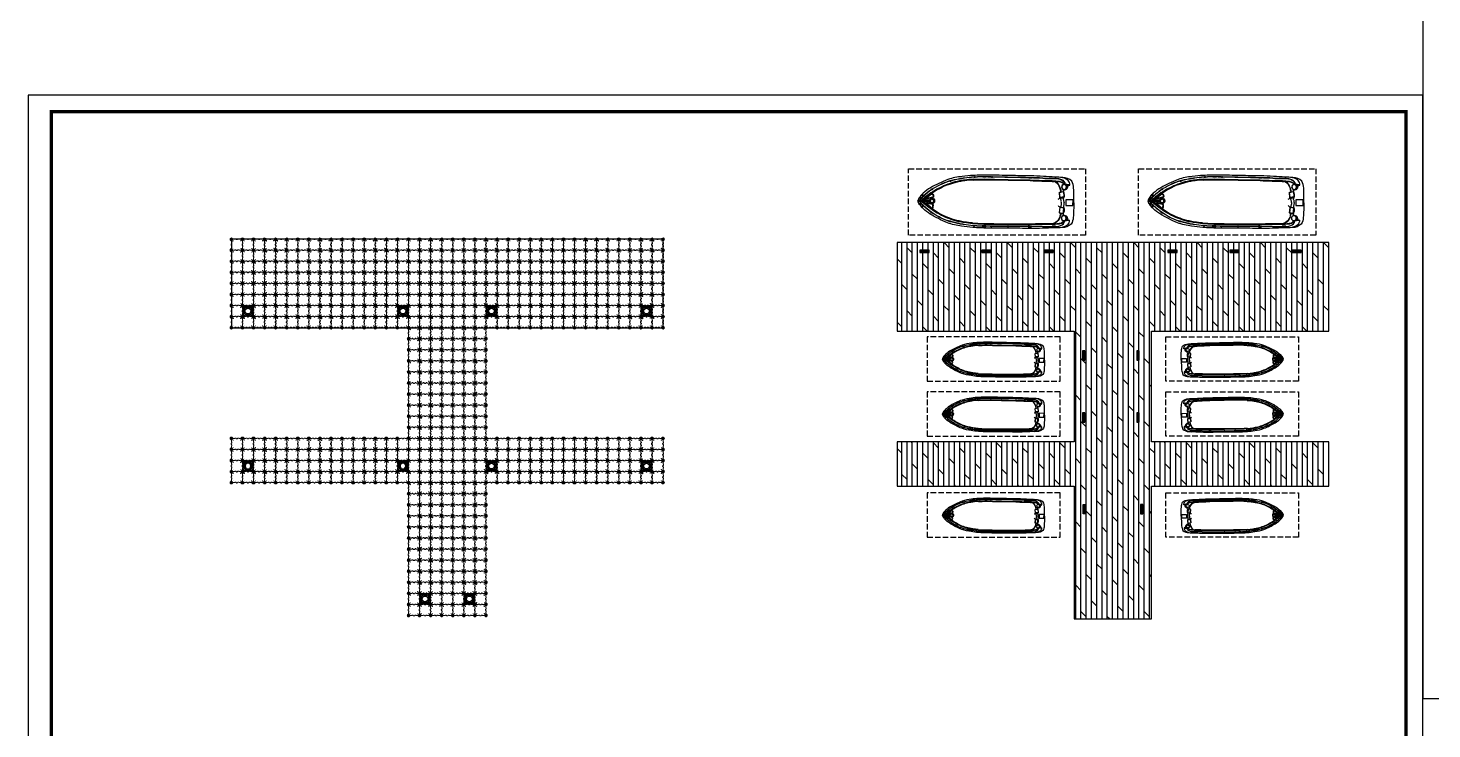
# Model space of a CAD drawing. Extents: x 343640352 to 343860175, y 671810750 to 672046431.
# Drawn here: x 343743715 to 343807129, y 671968662 to 672000316 of the extents above; entities that cross this region are included whole.
import ezdxf

# ---------------------------------------------------------------- set-up
doc = ezdxf.new("R2010")
doc.units = 0
doc.header["$LTSCALE"] = 1000
doc.linetypes.add('-6_350_HOLE$0$DASH', pattern=[0.35, 0.25, -0.1])
doc.layers.add('00标注文字', color=2, linetype='Continuous', lineweight=15)
doc.layers.add('2维浮筒', color=7, linetype='Continuous', lineweight=5)
for name, color, linetype in [('DIM_SYMB', 3, 'Continuous'), ('furniture', 6, 'Continuous'), ('W-_ANTICOLLISION防撞措施', 121, 'Continuous'), ('W-MOUNTING固定方式', 5, 'Continuous'), ('栏杆', 6, 'Continuous'), ('蓝色浮筒', 150, 'Continuous')]:
    doc.layers.add(name, color=color, linetype=linetype)

# ---------------------------------------------------------------- blocks, each defined once
blk = doc.blocks.new('游艇码头系船柱')
at = {"layer": 'DIM_SYMB'}
for p, q in [((0.04, 0.1), (0.045, 0.1)), ((0.04, 0.05), (0.045, 0.05)), ((0.045, 0.1), (0.045, 0.05)), ((0.045, 0.095), (0.096, 0.095)), ((0.045, 0.055), (0.096, 0.055)), ((0.15, 0.11), (0.19, 0.11)), ((0.15, 0.04), (0.19, 0.04)), ((0.43, 0.095), (0.18, 0.095)), ((0.43, 0.055), (0.18, 0.055)), ((0.46, 0.11), (0.42, 0.11)), ((0.46, 0.04), (0.42, 0.04)), ((0.565, 0.095), (0.514, 0.095)), ((0.565, 0.055), (0.514, 0.055)), ((0.57, 0.1), (0.565, 0.1)), ((0.565, 0.1), (0.565, 0.05)), ((0.57, 0.05), (0.565, 0.05))]:
    blk.add_line(p, q, dxfattribs=at)
blk.add_lwpolyline([(0, 0.15), (0.61, 0.15), (0.61, 0), (0, 0)], close=True, dxfattribs=at)
for centre, radius in [((0.13, 0.075), 0.04), ((0.13, 0.075), 0.035), ((0.48, 0.075), 0.04), ((0.48, 0.075), 0.035)]:
    blk.add_circle(centre, radius, dxfattribs=at)
for centre, radius, start, end in [((0.046, 0.075), 0.0256, 102.68038, 257.31962), ((0.151, 0.075), 0.035, 325.1501, 34.8499), ((0.19, 0.075), 0.035, 34.8499, 90), ((0.19, 0.075), 0.035, 270, 325.1501), ((0.42, 0.075), 0.035, 90, 145.1501), ((0.42, 0.075), 0.035, 214.8499, 270), ((0.459, 0.075), 0.035, 145.1501, 214.8499), ((0.564, 0.075), 0.0256, 282.68038, 77.31962)]:
    blk.add_arc(centre, radius, start, end, dxfattribs=at)
blk = doc.blocks.new('*U77')
at = {"layer": '00标注文字', "xscale": -693.1336901761795, "yscale": 693.1336901761795, "zscale": 693.1336901761795}
blk.add_blockref('游艇码头系船柱', (211, -52), dxfattribs=at)
blk = doc.blocks.new('*U78')
at = {"layer": '栏杆', "color": 0, "linetype": 'ByBlock', "lineweight": -2, "transparency": 16777216}
for p in [(0, 0), (2800, 0)]:
    blk.add_blockref('*U77', p, dxfattribs=at)
blk = doc.blocks.new('*U79')
at = {"layer": '00标注文字', "xscale": -693.1336901761795, "yscale": 693.1336901761795, "zscale": 693.1336901761795}
blk.add_blockref('游艇码头系船柱', (211, -52), dxfattribs=at)
blk = doc.blocks.new('*U80')
at = {"layer": '栏杆', "color": 0, "linetype": 'ByBlock', "lineweight": -2, "transparency": 16777216}
for p in [(0, 0), (2800, 0)]:
    blk.add_blockref('*U79', p, dxfattribs=at)
blk = doc.blocks.new('A$C8620f102')
for p, q in [((1.27, 1.92), (1.26, 1.91)), ((3.83, 1.92), (3.84, 1.91))]:
    blk.add_line(p, q)
for points in [[(2.55, 1.34, -0.01736), (1.42, 1.37, -0.12634), (0.89, 1.52, -0.172899), (0.62, 2.21, -0.013884), (0.6, 2.82, -0.008973), (0.56, 3.7, -0.01509), (0.53, 4.7, 0.002245), (0.52, 6.24, -0.003342), (0.51, 7.96, -0.016984), (0.55, 9.1, -0.024546), (0.64, 9.96, -0.067942), (0.89, 11.05, -0.033948), (1.2, 11.75, -0.022001), (1.53, 12.38, -0.042872), (1.96, 12.94, -0.059514), (2.26, 13.21, -0.046364), (2.43, 13.31, -0.104882), (2.55, 13.34, -0.104882)], [(0.68, 3.76, 0.006425), (0.67, 4.7, 0.002217), (0.66, 6.24, -0.003368), (0.65, 7.97, -0.024633), (0.67, 9.06, -0.015037), (0.76, 9.77, -0.025439), (0.82, 10.17, -0.013843), (1.02, 10.98, -0.040266), (1.32, 11.7, -0.016729), (1.69, 12.33, -0.029739), (2.17, 12.91, 0.01525), (2.42, 13.15, -0.132389), (2.48, 13.18, -0.028442), (2.5, 13.19, -0.028442)], [(0.7, 3.76, 0.006424), (0.68, 4.7, 0.002217), (0.67, 6.24, -0.003368), (0.66, 7.97, -0.024633), (0.68, 9.06, -0.015038), (0.77, 9.77, -0.025461), (0.84, 10.17, -0.013839), (1.03, 10.98, -0.040238), (1.33, 11.7, -0.016715), (1.7, 12.33, -0.029693), (2.18, 12.9, 0.015234), (2.43, 13.14, -0.134036), (2.48, 13.17, -0.024879), (2.5, 13.17, -0.024879)], [(0.84, 9.12, -0.031596), (0.91, 9.75, -0.004928), (0.98, 10.17, -0.02844), (1.18, 10.88, -0.042875), (1.47, 11.56, -0.035347), (1.84, 12.21, -0.024093), (2.25, 12.76, -0.079837), (2.5, 13.02)], [(0.86, 9.12, -0.031592), (0.92, 9.75, -0.004926), (1, 10.17, -0.028436), (1.19, 10.88, -0.042895), (1.49, 11.55, -0.035363), (1.85, 12.2, -0.024111), (2.26, 12.75, -0.077658), (2.5, 13.01, -0.077658)], [(0.87, 9.12, -0.031588), (0.93, 9.75, -0.004924), (1.01, 10.16, -0.028433), (1.21, 10.87, -0.042917), (1.5, 11.55, -0.035379), (1.86, 12.19, -0.02413), (2.27, 12.74, -0.075408), (2.5, 12.99, -0.075408)], [(2.55, 1.34, 0.01736), (3.68, 1.37, 0.12634), (4.21, 1.52, 0.172899), (4.48, 2.21, 0.013884), (4.5, 2.82, 0.008973), (4.55, 3.7, 0.01509), (4.57, 4.7, -0.002245), (4.58, 6.24, 0.003342), (4.59, 7.96, 0.016984), (4.55, 9.1, 0.024546), (4.46, 9.96, 0.067942), (4.21, 11.05, 0.033948), (3.9, 11.75, 0.022001), (3.57, 12.38, 0.042872), (3.15, 12.94, 0.059514), (2.84, 13.21, 0.046364), (2.67, 13.31, 0.104882), (2.55, 13.34, 0.104882)], [(4.42, 3.76, -0.006425), (4.43, 4.7, -0.002217), (4.44, 6.24, 0.003368), (4.45, 7.97, 0.024633), (4.43, 9.06, 0.015037), (4.34, 9.77, 0.025439), (4.28, 10.17, 0.013843), (4.08, 10.98, 0.040266), (3.78, 11.7, 0.016729), (3.41, 12.33, 0.029739), (2.93, 12.91, -0.01525), (2.68, 13.15, 0.132389), (2.62, 13.18, 0.028442), (2.6, 13.19, 0.028442)], [(4.41, 3.76, -0.006424), (4.42, 4.7, -0.002217), (4.43, 6.24, 0.003368), (4.44, 7.97, 0.024633), (4.42, 9.06, 0.015038), (4.33, 9.77, 0.025461), (4.26, 10.17, 0.013839), (4.07, 10.98, 0.040238), (3.77, 11.7, 0.016715), (3.4, 12.33, 0.029693), (2.93, 12.9, -0.015234), (2.67, 13.14, 0.134036), (2.62, 13.17, 0.024879), (2.6, 13.17, 0.024879)], [(4.26, 9.12, 0.031596), (4.19, 9.75, 0.004928), (4.12, 10.17, 0.02844), (3.92, 10.88, 0.042875), (3.63, 11.56, 0.035347), (3.26, 12.21, 0.024093), (2.85, 12.76, 0.079837), (2.6, 13.02)], [(4.25, 9.12, 0.031592), (4.18, 9.75, 0.004926), (4.1, 10.17, 0.028436), (3.91, 10.88, 0.042895), (3.61, 11.55, 0.035363), (3.25, 12.2, 0.024111), (2.84, 12.75, 0.077658), (2.6, 13.01, 0.077658)], [(4.23, 9.12, 0.031588), (4.17, 9.75, 0.004924), (4.09, 10.16, 0.028433), (3.89, 10.87, 0.042917), (3.6, 11.55, 0.035379), (3.24, 12.19, 0.02413), (2.83, 12.74, 0.075408), (2.6, 12.99, 0.075408)], [(0.9, 9.12, -0.031581), (0.96, 9.74, -0.00492), (1.04, 10.16, -0.028426), (1.23, 10.86, -0.042959), (1.52, 11.54, -0.035411), (1.89, 12.17, -0.028829), (2.23, 12.64, -0.092336), (2.5, 12.86, -0.080328)], [(2.09, 12.15), (2.2, 12.14, 0.382221), (2.31, 12.21), (2.39, 12.63, 0.786544), (2.33, 12.68), (2.01, 12.34, 0.616464), (2.09, 12.15, 3.844907)], [(4.2, 9.12, 0.031581), (4.14, 9.74, 0.00492), (4.06, 10.16, 0.028426), (3.87, 10.86, 0.042959), (3.58, 11.54, 0.035411), (3.22, 12.17, 0.028829), (2.87, 12.64, 0.092336), (2.6, 12.86, 0.080328)], [(3.01, 12.15), (2.9, 12.14, -0.382221), (2.79, 12.21), (2.71, 12.63, -0.786544), (2.77, 12.68), (3.09, 12.34, -0.616464), (3.01, 12.15, -3.844907)], [(0.84, 9.12), (0.82, 8.71), (0.81, 8.24), (0.82, 7.47), (0.82, 6.42), (0.84, 4.72, -0.002601), (0.86, 3.81, 0.004411), (0.87, 3.02, 0.013009), (0.91, 2.49, 0.113396), (1.01, 2.2, 0.146005), (1.15, 2.08, 1.595219)], [(0.86, 9.12), (0.84, 8.71), (0.83, 8.24), (0.83, 7.47), (0.83, 6.42), (0.85, 4.72, -0.002601), (0.87, 3.81, 0.004411), (0.89, 3.02, 0.013003), (0.92, 2.49, 0.113337), (1.02, 2.21, 0.144821), (1.16, 2.09, 0.138987)], [(0.87, 9.12), (0.85, 8.71), (0.84, 8.24), (0.84, 7.47), (0.84, 6.42), (0.86, 4.72, -0.002601), (0.88, 3.81, 0.00441), (0.9, 3.02, 0.012997), (0.94, 2.49, 0.113276), (1.03, 2.21, 0.142458), (1.16, 2.11, 0.142458)], [(0.9, 9.12), (0.88, 8.71), (0.87, 8.24), (0.87, 7.47), (0.87, 6.42), (0.89, 4.73, -0.002601), (0.91, 3.81, 0.00441), (0.93, 3.03, 0.002867), (0.93, 2.91, 0.002867)], [(4.23, 9.12), (4.25, 8.71), (4.26, 8.24), (4.26, 7.47), (4.26, 6.42), (4.24, 4.72, 0.002601), (4.22, 3.81, -0.00441), (4.2, 3.02, -0.012997), (4.16, 2.49, -0.113276), (4.07, 2.21, -0.142458), (3.94, 2.11, -0.142458)], [(4.26, 9.12), (4.28, 8.71), (4.29, 8.24), (4.28, 7.47), (4.28, 6.42), (4.26, 4.72, 0.002601), (4.24, 3.81, -0.004411), (4.23, 3.02, -0.013009), (4.19, 2.49, -0.113396), (4.09, 2.2, -0.146005), (3.95, 2.08, -1.595219)], [(4.25, 9.12), (4.27, 8.71), (4.27, 8.24), (4.27, 7.47), (4.27, 6.42), (4.25, 4.72, 0.002601), (4.23, 3.81, -0.004411), (4.21, 3.02, -0.013003), (4.18, 2.49, -0.113337), (4.08, 2.21, -0.144821), (3.95, 2.09, -0.138987)], [(4.2, 9.12), (4.22, 8.71), (4.23, 8.24), (4.23, 7.47), (4.23, 6.42), (4.21, 4.73, 0.002601), (4.19, 3.81, -0.00441), (4.17, 3.03, -0.002867), (4.17, 2.91, -0.002867)], [(0.68, 3.76, -0.002942), (0.69, 3.07, 0.002013), (0.7, 2.63, 0.130442), (0.78, 2.32, 0.261246), (1.14, 2.01, 0.209197)], [(0.7, 3.76, -0.002941), (0.71, 3.07, 0.002014), (0.71, 2.63, 0.130992), (0.79, 2.33, 0.261832), (1.15, 2.02, 0.261832)], [(1.73, 2.34, -0.043334), (1.41, 2.42, -0.18333), (1, 2.74, -0.123985), (0.91, 3.11, 0.015377), (0.89, 3.39)], [(3.37, 2.34, 0.043334), (3.69, 2.42, 0.18333), (4.1, 2.74, 0.123985), (4.19, 3.11, -0.015377), (4.21, 3.39)], [(4.42, 3.76, 0.002942), (4.41, 3.07, -0.002013), (4.4, 2.63, -0.130442), (4.32, 2.32, -0.261246), (3.96, 2.01, -0.209197)], [(4.41, 3.76, 0.002941), (4.4, 3.07, -0.002014), (4.39, 2.63, -0.130992), (4.31, 2.33, -0.261832), (3.96, 2.02, -0.261832)], [(1.21, 1.67, -0.164393), (0.99, 1.7, -0.188684), (0.74, 1.94, -0.10758), (0.6, 2.55)], [(1.73, 2.32, -0.043195), (1.41, 2.4, -0.183415), (0.99, 2.73, -0.094511), (0.9, 3.02)], [(3.37, 2.32, 0.043195), (3.69, 2.4, 0.183415), (4.11, 2.73, 0.094511), (4.2, 3.02)], [(3.9, 1.67, 0.164393), (4.11, 1.7, 0.188684), (4.36, 1.94, 0.10758), (4.5, 2.55)]]:
    blk.add_lwpolyline(points, format="xyb")
for points in [[(2.5, 12.46), (2.5, 13.3)], [(2.5, 13.3), (2.5, 12.45)], [(2.6, 13.3), (2.6, 12.45)], [(2.6, 12.46), (2.6, 13.3)], [(0.64, 8.37), (0.62, 8.37), (0.62, 8.1), (0.65, 8.1)], [(0.66, 8.1), (0.68, 8.1), (0.68, 8.37), (0.66, 8.37)], [(4.44, 8.1), (4.42, 8.1), (4.42, 8.37), (4.44, 8.37)], [(4.46, 8.37), (4.48, 8.37), (4.48, 8.1), (4.46, 8.1)], [(0.67, 4.82), (0.65, 4.82), (0.65, 4.57), (0.67, 4.57)], [(0.69, 4.57), (0.7, 4.57), (0.7, 4.82), (0.68, 4.82)], [(4.42, 4.57), (4.4, 4.57), (4.4, 4.82), (4.42, 4.82)], [(4.43, 4.82), (4.45, 4.82), (4.45, 4.57), (4.43, 4.57)], [(0.69, 2.98), (0.67, 2.98), (0.67, 2.72), (0.7, 2.72)], [(0.71, 2.72), (0.72, 2.72), (0.72, 2.98), (0.71, 2.98)], [(4.39, 2.72), (4.38, 2.72), (4.38, 2.98), (4.39, 2.98)], [(4.41, 2.98), (4.43, 2.98), (4.43, 2.72), (4.4, 2.72)]]:
    blk.add_lwpolyline(points)
for points in [[(2.09, 12.19), (2.21, 12.18, 0.383069), (2.27, 12.22), (2.36, 12.64, 0.853636), (2.35, 12.65), (2.04, 12.32, 0.613527)], [(3.01, 12.19), (2.89, 12.18, -0.383069), (2.83, 12.22), (2.74, 12.64, -0.853636), (2.75, 12.65), (3.06, 12.32, -0.613527)]]:
    blk.add_lwpolyline(points, format="xyb", close=True)
for points in [[(2.12, 2.1), (2.18, 2.42), (1.76, 2.46), (1.69, 2.14)], [(2.11, 2.11), (2.17, 2.4), (1.77, 2.45), (1.7, 2.15)], [(2.98, 2.1), (2.92, 2.42), (3.34, 2.46), (3.41, 2.14)], [(2.99, 2.11), (2.93, 2.4), (3.33, 2.45), (3.4, 2.15)], [(2.33, 1.4), (2.33, 1.96), (2.77, 1.96), (2.77, 1.4)]]:
    blk.add_lwpolyline(points, close=True)
for centre, radius in [((2.15, 12.99), 0.0564), ((2.31, 13.15), 0.0628), ((2.79, 13.15), 0.0628), ((2.95, 12.99), 0.0564), ((2.54, 12.26), 0.139), ((2.56, 12.26), 0.139), ((1.35, 2.1), 0.196), ((1.35, 2.1), 0.182), ((3.75, 2.1), 0.196), ((3.75, 2.1), 0.182)]:
    blk.add_circle(centre, radius)
for centre, radius, start, end in [((2.55, 13.23), 0.0821, 53.9074, 126.0926), ((2.55, 13.23), 0.0821, 53.9074, 126.0926), ((1.66, 12.28), 0.0427, 70.2304, 225.3725), ((1.66, 12.28), 0.0427, 244.0102, 51.5927), ((2.54, 12.26), 0.204, 99.884, 72.3335), ((2.56, 12.26), 0.204, 107.6665, 80.116), ((3.44, 12.28), 0.0427, 128.4073, 295.9898), ((3.44, 12.28), 0.0427, 314.6275, 109.7696), ((0.99, 10.85), 0.0427, 81.6158, 249.7115), ((0.99, 10.85), 0.0427, 268.3466, 62.9808), ((4.11, 10.85), 0.0427, 117.0192, 271.6534), ((4.11, 10.85), 0.0427, 290.2885, 98.3842), ((0.67, 8.99), 0.0427, 91.3196, 261.7261), ((0.67, 8.99), 0.0427, 280.385, 72.6607), ((4.43, 8.99), 0.0427, 107.3393, 259.615), ((4.43, 8.99), 0.0427, 278.2739, 88.6804), ((0.65, 7.67), 0.0427, 95.0301, 265.1292), ((0.65, 7.67), 0.0427, 283.7894, 76.3699), ((4.45, 7.67), 0.0427, 103.6301, 256.2106), ((4.45, 7.67), 0.0427, 274.8708, 84.9699), ((4.44, 6.39), 0.0427, 101.222, 257.4711), ((4.44, 6.39), 0.0427, 276.0953, 82.5978), ((1.77, 1.95), 0.633, 165.9957, 206.3313), ((1.82, 1.84), 0.633, 172.1254, 195.3579), ((1.35, 2.1), 0.238, 225.7726, 10.6742), ((1.35, 2.1), 0.21, 243.7243, 10.6742), ((3.75, 2.1), 0.238, 169.3258, 314.2274), ((3.75, 2.1), 0.21, 169.3258, 296.2757), ((3.33, 1.95), 0.633, 333.6687, 14.0043), ((3.29, 1.84), 0.633, 344.6421, 7.8746)]:
    blk.add_arc(centre, radius, start, end)
for points in [[(2.29, 2.55), (2.24, 2.46), (2.2, 2.33), (2.16, 2.1)], [(2.79, 2.55), (2.86, 2.46), (2.9, 2.33), (2.94, 2.1)], [(1.53, 1.94), (1.47, 1.87), (1.33, 1.81), (1.25, 1.78), (1.21, 1.73), (1.21, 1.67)], [(2.55, 2.09), (2.43, 2.1), (2.36, 2.11), (2.26, 2.14), (2.18, 2.1), (1.99, 2.07), (1.8, 2.1), (1.7, 2.14), (1.64, 2.15), (1.55, 2.13)], [(2.55, 2.09), (2.67, 2.1), (2.74, 2.11), (2.84, 2.14), (2.93, 2.1), (3.11, 2.07), (3.3, 2.1), (3.4, 2.14), (3.46, 2.15), (3.55, 2.13)], [(3.57, 1.94), (3.63, 1.87), (3.77, 1.81), (3.85, 1.78), (3.89, 1.73), (3.9, 1.67)]]:
    blk.add_spline(points, degree=3)
for points in [[(2.55, 2.3), (2.51, 2.3), (2.45, 2.3), (2.35, 2.32), (2.27, 2.36), (2.22, 2.33), (2.2, 2.32)], [(2.55, 2.3), (2.59, 2.3), (2.65, 2.3), (2.75, 2.32), (2.83, 2.36), (2.88, 2.33), (2.9, 2.32)]]:
    blk.add_open_spline(points, degree=3, knots=[0, 0, 0, 0, 0.00840925, 0.01405459, 0.02148076, 0.02583256, 0.02583256, 0.02583256, 0.02583256])
blk = doc.blocks.new('rgthtyjyuk')
blk.add_lwpolyline([(0, 0), (420, 0), (420, 297), (0, 297)], close=True)
at = {"const_width": 1}
blk.add_lwpolyline([(6.97, 5), (415, 5), (415, 292), (6.97, 292)], close=True, dxfattribs=at)
at = {"const_width": 0.8}
blk.add_lwpolyline([(415, 20), (6.97, 20)], dxfattribs=at)
blk = doc.blocks.new('浮筒')
at = {"layer": '2维浮筒', "color": 150, "lineweight": 0}
for p, q in [((-49, 527), (-27, 549)), ((-49, 473), (-21, 445)), ((-49, 27), (-21, 55)), ((-16, 304), (-16, 326)), ((-16, 196), (-16, 174)), ((-13, 333), (-3, 345)), ((-13, 297), (16, 264)), ((-13, 203), (16, 236)), ((-13, 167), (-3, 155)), ((0, 351), (0, 395)), ((0, 105), (0, 149)), ((19, 242), (19, 258)), ((55, 479), (21, 445)), ((55, 21), (21, 55)), ((27, 549), (55, 521)), ((149, 500), (105, 500)), ((171, 484), (155, 497)), ((193, 481), (177, 481)), ((199, 484), (232, 513)), ((203, -13), (236, 16)), ((261, 516), (239, 516)), ((258, 19), (242, 19)), ((297, -13), (264, 16)), ((301, 484), (268, 513)), ((307, 481), (323, 481)), ((329, 484), (345, 497)), ((395, 500), (351, 500)), ((473, 549), (445, 521)), ((479, 445), (445, 479)), ((479, 55), (445, 21)), ((481, 307), (481, 323)), ((481, 193), (481, 177)), ((484, 329), (497, 345)), ((484, 301), (513, 268)), ((484, 199), (513, 232)), ((484, 171), (497, 155)), ((500, 351), (500, 395)), ((500, 105), (500, 149)), ((516, 239), (516, 261)), ((549, 473), (521, 445)), ((549, 27), (521, 55)), ((527, 549), (549, 527)), ((-27, -49), (-49, -27)), ((27, -49), (55, -21)), ((149, 0), (105, 0)), ((167, -13), (155, -3)), ((196, -16), (174, -16)), ((304, -16), (326, -16)), ((333, -13), (345, -3)), ((395, 0), (351, 0)), ((473, -49), (445, -21)), ((549, -27), (527, -49))]:
    blk.add_line(p, q, dxfattribs=at)
for centre in [(71, 89), (76, 415), (80, 80), (85, 424), (89, 71), (407, 65), (415, 76), (420, 420), (424, 85), (435, 93)]:
    blk.add_circle(centre, 3.5, dxfattribs=at)
for centre, radius, start, end in [((-22, 500), 38, 135, 225), ((-22, 0), 38, 135, 225), ((-24, 500), 7, 90, 270), ((-24, 0), 7, 90, 270), ((0, 522), 38, 45, 135), ((0, 500), 25, 106.2602, 163.7398), ((0, 500), 25, 196.2602, 253.7398), ((0, 0), 25, 106.2602, 163.7398), ((-70, 395), 70, 0, 45), ((-70, 105), 70, 315, 0), ((-6, 326), 10, 137.72631, 180), ((-6, 304), 10, 180, 222.27369), ((-6, 196), 10, 137.72631, 180), ((-6, 174), 10, 180, 222.27369), ((0, 524), 7, 0, 180), ((0, 476), 7, 180, 0), ((0, 24), 7, 0, 180), ((-10, 351), 10, 317.72631, 0), ((-10, 149), 10, 0, 42.27369), ((70, 395), 70, 135, 180), ((70, 105), 70, 180, 225), ((0, 500), 25, 16.2602, 73.7398), ((0, 500), 25, 286.2602, 343.7398), ((0, 0), 25, 16.2602, 73.7398), ((9, 258), 10, 0, 42.27369), ((9, 242), 10, 317.72631, 0), ((24, 500), 7, 270, 90), ((24, 0), 7, 270, 90), ((105, 570), 70, 225, 270), ((105, 430), 70, 90, 135), ((105, 70), 70, 225, 270), ((149, 490), 10, 47.72631, 90), ((177, 491), 10, 227.72631, 270), ((193, 491), 10, 270, 312.27369), ((239, 506), 10, 90, 132.27369), ((242, 9), 10, 90, 132.27369), ((258, 9), 10, 47.72631, 90), ((261, 506), 10, 47.72631, 90), ((307, 491), 10, 227.72631, 270), ((323, 491), 10, 270, 312.27369), ((351, 490), 10, 90, 132.27369), ((395, 570), 70, 270, 315), ((395, 430), 70, 45, 90), ((395, 70), 70, 270, 315), ((476, 500), 7, 90, 270), ((476, 0), 7, 90, 270), ((500, 522), 38, 45, 135), ((500, 500), 25, 106.2602, 163.7398), ((500, 500), 25, 196.2602, 253.7398), ((500, 0), 25, 106.2602, 163.7398), ((430, 395), 70, 0, 45), ((430, 105), 70, 315, 0), ((491, 323), 10, 137.72631, 180), ((491, 307), 10, 180, 222.27369), ((491, 193), 10, 137.72631, 180), ((491, 177), 10, 180, 222.27369), ((500, 524), 7, 0, 180), ((500, 476), 7, 180, 0), ((500, 24), 7, 0, 180), ((490, 351), 10, 317.72631, 0), ((490, 149), 10, 0, 42.27369), ((570, 395), 70, 135, 180), ((570, 105), 70, 180, 225), ((500, 500), 25, 16.2602, 73.7398), ((500, 500), 25, 286.2602, 343.7398), ((500, 0), 25, 16.2602, 73.7398), ((506, 261), 10, 0, 42.27369), ((506, 239), 10, 317.72631, 0), ((524, 500), 7, 270, 90), ((524, 0), 7, 270, 90), ((522, 500), 38, 315, 45), ((522, 0), 38, 315, 45), ((0, -22), 38, 225, 315), ((0, 0), 25, 196.2602, 253.7398), ((0, -24), 7, 180, 0), ((0, 0), 25, 286.2602, 343.7398), ((105, -70), 70, 90, 135), ((149, -10), 10, 47.72631, 90), ((174, -6), 10, 227.72631, 270), ((196, -6), 10, 270, 312.27369), ((304, -6), 10, 227.72631, 270), ((326, -6), 10, 270, 312.27369), ((351, -10), 10, 90, 132.27369), ((395, -70), 70, 45, 90), ((500, -22), 38, 225, 315), ((500, 0), 25, 196.2602, 253.7398), ((500, -24), 7, 180, 0), ((500, 0), 25, 286.2602, 343.7398)]:
    blk.add_arc(centre, radius, start, end, dxfattribs=at)
at = {"layer": '蓝色浮筒'}
for centre, radius, start, end in [((-25, 500), 5, 84.26083, 275.73917), ((-25, 0), 5, 84.26083, 275.73917), ((0, 500), 25, 101.47834, 168.52166), ((0, 500), 25, 191.47834, 258.52166), ((0, 0), 25, 101.47834, 168.52166), ((0, 525), 5, 354.26083, 185.73917), ((0, 475), 5, 174.26083, 5.73917), ((0, 25), 5, 354.26083, 185.73917), ((0, 500), 25, 11.47834, 78.52166), ((0, 500), 25, 281.47834, 348.52166), ((0, 0), 25, 11.47834, 78.52166), ((25, 500), 5, 264.26083, 95.73917), ((25, 0), 5, 264.26083, 95.73917), ((475, 500), 5, 84.26083, 275.73917), ((475, 0), 5, 84.26083, 275.73917), ((500, 500), 25, 101.47834, 168.52166), ((500, 500), 25, 191.47834, 258.52166), ((500, 0), 25, 101.47834, 168.52166), ((500, 525), 5, 354.26083, 185.73917), ((500, 475), 5, 174.26083, 5.73917), ((500, 25), 5, 354.26083, 185.73917), ((500, 500), 25, 11.47834, 78.52166), ((500, 500), 25, 281.47834, 348.52166), ((500, 0), 25, 11.47834, 78.52166), ((525, 500), 5, 264.26083, 95.73917), ((525, 0), 5, 264.26083, 95.73917), ((0, 0), 25, 191.47834, 258.52166), ((0, -25), 5, 174.26083, 5.73917), ((0, 0), 25, 281.47834, 348.52166), ((500, 0), 25, 191.47834, 258.52166), ((500, -25), 5, 174.26083, 5.73917), ((500, 0), 25, 281.47834, 348.52166)]:
    blk.add_arc(centre, radius, start, end, dxfattribs=at)
blk = doc.blocks.new('*U114')
at = {"layer": '蓝色浮筒', "rotation": 180.0000000383531}
blk.add_blockref('浮筒', (250, 250), dxfattribs=at)
blk = doc.blocks.new('*U115')
at = {"layer": 'W-_ANTICOLLISION防撞措施', "color": 0, "linetype": 'ByBlock', "lineweight": -2, "transparency": 16777216}
for p in [(0, 0), (500, 0), (1000, 0), (1500, 0), (2000, 0), (2500, 0), (3000, 0), (3500, 0), (4000, 0), (4500, 0), (5000, 0), (5500, 0), (6000, 0), (6500, 0), (7000, 0), (7500, 0), (8000, 0), (8500, 0), (9000, 0), (9500, 0), (10000, 0), (10500, 0), (11000, 0), (11500, 0), (12000, 0), (12500, 0), (13000, 0), (13500, 0), (14000, 0), (14500, 0), (15000, 0), (15500, 0), (16000, 0), (16500, 0), (17000, 0), (17500, 0), (18000, 0), (18500, 0), (19000, 0), (0, -500), (500, -500), (1000, -500), (1500, -500), (2000, -500), (2500, -500), (3000, -500), (3500, -500), (4000, -500), (4500, -500), (5000, -500), (5500, -500), (6000, -500), (6500, -500), (7000, -500), (7500, -500), (8000, -500), (8500, -500), (9000, -500), (9500, -500), (10000, -500), (10500, -500), (11000, -500), (11500, -500), (12000, -500), (12500, -500), (13000, -500), (13500, -500), (14000, -500), (14500, -500), (15000, -500), (15500, -500), (16000, -500), (16500, -500), (17000, -500), (17500, -500), (18000, -500), (18500, -500), (19000, -500), (0, -1000), (0, -1500), (500, -1000), (500, -1500), (1000, -1000), (1000, -1500), (1500, -1000), (1500, -1500), (2000, -1000), (2000, -1500), (2500, -1000), (2500, -1500), (3000, -1000), (3000, -1500), (3500, -1000), (3500, -1500), (4000, -1000), (4000, -1500), (4500, -1000), (4500, -1500), (5000, -1000), (5000, -1500), (5500, -1000), (5500, -1500), (6000, -1000), (6000, -1500), (6500, -1000), (6500, -1500), (7000, -1000), (7000, -1500), (7500, -1000), (7500, -1500), (8000, -1000), (8000, -1500), (8500, -1000), (8500, -1500), (9000, -1000), (9000, -1500), (9500, -1000), (9500, -1500), (10000, -1000), (10000, -1500), (10500, -1000), (10500, -1500), (11000, -1000), (11000, -1500), (11500, -1000), (11500, -1500), (12000, -1000), (12000, -1500), (12500, -1000), (12500, -1500), (13000, -1000), (13000, -1500), (13500, -1000), (13500, -1500), (14000, -1000), (14000, -1500), (14500, -1000), (14500, -1500), (15000, -1000), (15000, -1500), (15500, -1000), (15500, -1500), (16000, -1000), (16000, -1500), (16500, -1000), (16500, -1500), (17000, -1000), (17000, -1500), (17500, -1000), (17500, -1500), (18000, -1000), (18000, -1500), (18500, -1000), (18500, -1500), (19000, -1000), (19000, -1500), (0, -2000), (500, -2000), (1000, -2000), (1500, -2000), (2000, -2000), (2500, -2000), (3000, -2000), (3500, -2000), (4000, -2000), (4500, -2000), (5000, -2000), (5500, -2000), (6000, -2000), (6500, -2000), (7000, -2000), (7500, -2000), (8000, -2000), (8500, -2000), (9000, -2000), (9500, -2000), (10000, -2000), (10500, -2000), (11000, -2000), (11500, -2000), (12000, -2000), (12500, -2000), (13000, -2000), (13500, -2000), (14000, -2000), (14500, -2000), (15000, -2000), (15500, -2000), (16000, -2000), (16500, -2000), (17000, -2000), (17500, -2000), (18000, -2000), (18500, -2000), (19000, -2000), (0, -2500), (500, -2500), (1000, -2500), (1500, -2500), (2000, -2500), (2500, -2500), (3000, -2500), (3500, -2500), (4000, -2500), (4500, -2500), (5000, -2500), (5500, -2500), (6000, -2500), (6500, -2500), (7000, -2500), (7500, -2500), (8000, -2500), (8500, -2500), (9000, -2500), (9500, -2500), (10000, -2500), (10500, -2500), (11000, -2500), (11500, -2500), (12000, -2500), (12500, -2500), (13000, -2500), (13500, -2500), (14000, -2500), (14500, -2500), (15000, -2500), (15500, -2500), (16000, -2500), (16500, -2500), (17000, -2500), (17500, -2500), (18000, -2500), (18500, -2500), (19000, -2500), (0, -3000), (500, -3000), (1000, -3000), (1500, -3000), (2000, -3000), (2500, -3000), (3000, -3000), (3500, -3000), (4000, -3000), (4500, -3000), (5000, -3000), (5500, -3000), (6000, -3000), (6500, -3000), (7000, -3000), (7500, -3000), (8000, -3000), (8500, -3000), (9000, -3000), (9500, -3000), (10000, -3000), (10500, -3000), (11000, -3000), (11500, -3000), (12000, -3000), (12500, -3000), (13000, -3000), (13500, -3000), (14000, -3000), (14500, -3000), (15000, -3000), (15500, -3000), (16000, -3000), (16500, -3000), (17000, -3000), (17500, -3000), (18000, -3000), (18500, -3000), (19000, -3000), (0, -3500), (500, -3500), (1000, -3500), (1500, -3500), (2000, -3500), (2500, -3500), (3000, -3500), (3500, -3500), (4000, -3500), (4500, -3500), (5000, -3500), (5500, -3500), (6000, -3500), (6500, -3500), (7000, -3500), (7500, -3500), (8000, -3500), (8500, -3500), (9000, -3500), (9500, -3500), (10000, -3500), (10500, -3500), (11000, -3500), (11500, -3500), (12000, -3500), (12500, -3500), (13000, -3500), (13500, -3500), (14000, -3500), (14500, -3500), (15000, -3500), (15500, -3500), (16000, -3500), (16500, -3500), (17000, -3500), (17500, -3500), (18000, -3500), (18500, -3500), (19000, -3500)]:
    blk.add_blockref('*U114', p, dxfattribs=at)
blk = doc.blocks.new('*U112')
at = {"layer": '蓝色浮筒', "rotation": 180.0000000383531}
blk.add_blockref('浮筒', (250, 250), dxfattribs=at)
blk = doc.blocks.new('*U113')
at = {"layer": 'W-_ANTICOLLISION防撞措施', "color": 0, "linetype": 'ByBlock', "lineweight": -2, "transparency": 16777216}
for p in [(0, 0), (500, 0), (1000, 0), (1500, 0), (2000, 0), (2500, 0), (3000, 0), (3500, 0), (4000, 0), (4500, 0), (5000, 0), (5500, 0), (6000, 0), (6500, 0), (7000, 0), (7500, 0), (0, -500), (500, -500), (1000, -500), (1500, -500), (2000, -500), (2500, -500), (3000, -500), (3500, -500), (4000, -500), (4500, -500), (5000, -500), (5500, -500), (6000, -500), (6500, -500), (7000, -500), (7500, -500), (0, -1000), (0, -1500), (500, -1000), (500, -1500), (1000, -1000), (1000, -1500), (1500, -1000), (1500, -1500), (2000, -1000), (2000, -1500), (2500, -1000), (2500, -1500), (3000, -1000), (3000, -1500), (3500, -1000), (3500, -1500), (4000, -1000), (4000, -1500), (4500, -1000), (4500, -1500), (5000, -1000), (5000, -1500), (5500, -1000), (5500, -1500), (6000, -1000), (6000, -1500), (6500, -1000), (6500, -1500), (7000, -1000), (7000, -1500), (7500, -1000), (7500, -1500)]:
    blk.add_blockref('*U112', p, dxfattribs=at)
blk = doc.blocks.new('*U394')
at = {"color": 8, "linetype": 'Continuous', "lineweight": 15}
for p, q in [((-1, 2), (-2, 1)), ((0, 1), (0, -1)), ((-1, -2), (-2, -1))]:
    blk.add_line(p, q, dxfattribs=at)
at = {"color": 7, "linetype": 'Continuous', "lineweight": 15}
for p, q in [((16, 1), (0, 1)), ((0, 0), (19, 0)), ((16, 1), (16, 0)), ((19, -1), (19, 0)), ((0, -1), (19, -1))]:
    blk.add_line(p, q, dxfattribs=at)
for centre, radius, start, end in [((-3, 0), 2.9, 41.31782, 318.68218), ((-3, 0), 1.45, 41.31782, 318.68218), ((0, 3), 2.82, 221.31782, 270), ((0, -3), 2.82, 90, 138.68218), ((0, 3), 1.37, 221.31782, 270), ((0, -3), 1.37, 90, 138.68218)]:
    blk.add_arc(centre, radius, start, end, dxfattribs=at)
blk = doc.blocks.new('*U395')
blk.add_lwpolyline([(-12, 0), (-12, 2.5), (12, 2.5), (12, 0)], close=True)
blk = doc.blocks.new('无头销轴_B型_D12X150')
at = {"color": 0}
for p, q in [((-72, 6), (-72, -6)), ((72, 6), (72, -6))]:
    blk.add_line(p, q, dxfattribs=at)
blk.add_lwpolyline([(-75, 4), (-75, -4), (-72, -6), (72, -6), (75, -4), (75, 4), (72, 6), (-72, 6)], close=True, dxfattribs=at)
for centre in [(-70, 0), (70, 0)]:
    blk.add_circle(centre, 1.6, dxfattribs=at)
blk = doc.blocks.new('sdf')
at = {"layer": 'W-MOUNTING固定方式', "color": 0}
for p, q in [((43285, -2497), (43283, -2500)), ((43378, -2500), (43283, -2500)), ((43283, -2574), (43283, -2500)), ((43285, -2497), (43376, -2497)), ((43376, -2497), (43378, -2500)), ((43378, -2500), (43378, -2574)), ((43108, -2622), (43108, -2815)), ((43109, -2673), (43112, -2671)), ((43109, -2764), (43109, -2673)), ((43109, -2764), (43112, -2766)), ((43112, -2671), (43112, -2766)), ((43112, -2671), (43186, -2671)), ((43186, -2766), (43112, -2766)), ((43186, -2766), (43186, -2671)), ((43186, -2671), (43189, -2673)), ((43186, -2766), (43189, -2764)), ((43189, -2673), (43189, -2764)), ((43283, -2574), (43378, -2574)), ((43283, -2574), (43285, -2577)), ((43283, -2863), (43285, -2860)), ((43378, -2863), (43283, -2863)), ((43283, -2937), (43283, -2863)), ((43283, -2937), (43378, -2937)), ((43285, -2940), (43283, -2937)), ((43376, -2577), (43285, -2577)), ((43285, -2860), (43376, -2860)), ((43375, -2940), (43285, -2940)), ((43375, -2940), (43378, -2937)), ((43378, -2574), (43376, -2577)), ((43378, -2863), (43376, -2860)), ((43378, -2863), (43378, -2937)), ((43475, -2671), (43472, -2673)), ((43472, -2764), (43472, -2673)), ((43475, -2766), (43472, -2764)), ((43475, -2671), (43475, -2766)), ((43475, -2671), (43549, -2671)), ((43549, -2766), (43475, -2766)), ((43549, -2766), (43549, -2671)), ((43552, -2674), (43549, -2671)), ((43552, -2764), (43549, -2766)), ((43552, -2674), (43552, -2764))]:
    blk.add_line(p, q, dxfattribs=at)
at = {"layer": 'W-MOUNTING固定方式', "color": 6}
for points in [[(43123, -2568), (43052, -2497, -0.414214), (43052, -2441), (43052, -2441, -0.414214), (43109, -2441), (43179, -2511)], [(43538, -2568), (43609, -2497, 0.414214), (43609, -2441), (43609, -2441, 0.414214), (43552, -2441), (43482, -2511)], [(43123, -2870), (43052, -2941, 0.414214), (43052, -2997), (43052, -2997, 0.414214), (43109, -2997), (43179, -2927)], [(43538, -2870), (43609, -2941, -0.414214), (43609, -2997), (43609, -2997, -0.414214), (43552, -2997), (43482, -2927)]]:
    blk.add_lwpolyline(points, format="xyb", dxfattribs=at)
at = {"layer": 'W-MOUNTING固定方式'}
for points in [[(43194, -2941), (43467, -2941), (43553, -2856), (43553, -2582), (43467, -2496), (43194, -2496), (43108, -2582), (43108, -2856)], [(43219, -2881), (43442, -2881), (43493, -2831), (43493, -2607), (43442, -2556), (43219, -2556), (43168, -2607), (43168, -2831)]]:
    blk.add_lwpolyline(points, close=True, dxfattribs=at)
at = {"layer": 'W-MOUNTING固定方式', "color": 0}
for points in [[(43272, -2496), (43272, -2537), (43272, -2557), (43281, -2557), (43281, -2537), (43281, -2496)], [(43380, -2496), (43380, -2537), (43380, -2557), (43389, -2557), (43389, -2537), (43389, -2496)], [(43108, -2669), (43149, -2669), (43169, -2669), (43169, -2660), (43149, -2660), (43108, -2660)], [(43108, -2777), (43149, -2777), (43169, -2777), (43169, -2768), (43149, -2768), (43108, -2768)], [(43281, -2941), (43281, -2900), (43281, -2880), (43272, -2880), (43272, -2900), (43272, -2941)], [(43389, -2941), (43389, -2900), (43389, -2880), (43380, -2880), (43380, -2900), (43380, -2941)], [(43553, -2660), (43512, -2660), (43492, -2660), (43492, -2669), (43512, -2669), (43553, -2669)], [(43553, -2768), (43512, -2768), (43492, -2768), (43492, -2777), (43512, -2777), (43553, -2777)]]:
    blk.add_lwpolyline(points, dxfattribs=at)
at = {"layer": 'W-MOUNTING固定方式', "color": 5}
for centre in [(43080, -2469), (43580, -2469), (43080, -2969), (43580, -2969)]:
    blk.add_circle(centre, 7, dxfattribs=at)
at = {"layer": 'W-MOUNTING固定方式'}
for radius in [136, 130]:
    blk.add_circle((43330, -2719), radius, dxfattribs=at)
at = {"layer": 'W-MOUNTING固定方式', "color": 0}
for name, p in [('无头销轴_B型_D12X150', (43330, -2537)), ('*U394', (43143, -2788)), ('*U395', (43512, -2660))]:
    blk.add_blockref(name, p, dxfattribs=at)
for name, p, rotation in [('*U394', (43261, -2531), 270.0000000000001), ('*U395', (43272, -2537), 90.00000000000004), ('*U395', (43149, -2777), 180), ('无头销轴_B型_D12X150', (43149, -2719), 90), ('无头销轴_B型_D12X150', (43330, -2900), 180), ('*U395', (43389, -2900), 270), ('*U394', (43400, -2906), 90.00000000000001), ('*U394', (43518, -2649), 180), ('无头销轴_B型_D12X150', (43512, -2719), 270)]:
    blk.add_blockref(name, p, dxfattribs=dict(at, rotation=rotation))
at = {"layer": 'W-MOUNTING固定方式', "color": 0, "xscale": -1}
for name, p, rotation in [('*U395', (43389, -2537), 270.0000000000001), ('*U394', (43400, -2531), 90.00000000000007), ('*U394', (43143, -2649), 180), ('*U394', (43261, -2906), 270), ('*U395', (43272, -2900), 90), ('*U395', (43512, -2777), 180)]:
    blk.add_blockref(name, p, dxfattribs=dict(at, rotation=rotation))
for name, p in [('*U395', (43149, -2660)), ('*U394', (43518, -2788))]:
    blk.add_blockref(name, p, dxfattribs=at)
blk = doc.blocks.new('*U110')
at = {"layer": '蓝色浮筒', "rotation": 180.0000000383531}
blk.add_blockref('浮筒', (250, 250), dxfattribs=at)
blk = doc.blocks.new('*U111')
at = {"layer": 'W-_ANTICOLLISION防撞措施', "color": 0, "linetype": 'ByBlock', "lineweight": -2, "transparency": 16777216}
for p in [(0, 0), (500, 0), (1000, 0), (1500, 0), (2000, 0), (2500, 0), (3000, 0), (3500, 0), (4000, 0), (4500, 0), (5000, 0), (5500, 0), (6000, 0), (6500, 0), (7000, 0), (7500, 0), (0, -500), (500, -500), (1000, -500), (1500, -500), (2000, -500), (2500, -500), (3000, -500), (3500, -500), (4000, -500), (4500, -500), (5000, -500), (5500, -500), (6000, -500), (6500, -500), (7000, -500), (7500, -500), (0, -1000), (0, -1500), (500, -1000), (500, -1500), (1000, -1000), (1000, -1500), (1500, -1000), (1500, -1500), (2000, -1000), (2000, -1500), (2500, -1000), (2500, -1500), (3000, -1000), (3000, -1500), (3500, -1000), (3500, -1500), (4000, -1000), (4000, -1500), (4500, -1000), (4500, -1500), (5000, -1000), (5000, -1500), (5500, -1000), (5500, -1500), (6000, -1000), (6000, -1500), (6500, -1000), (6500, -1500), (7000, -1000), (7000, -1500), (7500, -1000), (7500, -1500)]:
    blk.add_blockref('*U110', p, dxfattribs=at)

msp = doc.modelspace()

# ---------------------------------------------------------------- hatches: boundary and pattern name
at = {"layer": '栏杆', "true_color": 0xcd6928, "transparency": 33554687}
h = msp.add_hatch(dxfattribs=at)
h.set_pattern_fill('DOLMIT', color=32, scale=300, angle=90)
h.set_pattern_definition([(90, (343385990.4, 671661073.93), (-238.12262, 1e-14), []), (135, (343385990.4, 671661073.9), (-476.2449, -476.2449), [336.7564, -673.512])])
h.paths.add_polyline_path([(343782967.6, 671990628.7), (343782967.6, 671986628.7), (343790965, 671986628.7), (343790967.6, 671981628.7), (343782967.6, 671981628.7), (343782967.6, 671979628.7), (343790967.6, 671979628.7), (343790967.6, 671973628.7), (343794467.6, 671973628.7), (343794467.6, 671979628.7), (343802467.6, 671979628.7), (343802467.6, 671981628.7), (343794467.6, 671981628.7), (343794467.6, 671986628.7), (343802467.6, 671986628.7), (343802467.6, 671990628.7)])

# ---------------------------------------------------------------- linework, layer by layer
at = {"linetype": '-6_350_HOLE$0$DASH'}
for points in [[(343791484, 671993963.1), (343791484, 671990963.1), (343783484, 671990963.1), (343783484, 671993963.1)], [(343801877.4, 671993963.1), (343801877.4, 671990963.1), (343793877.4, 671990963.1), (343793877.4, 671993963.1)], [(343784332.5, 671986365.6), (343784332.5, 671984365.6), (343790332.5, 671984365.6), (343790332.5, 671986365.6)], [(343801102.6, 671986365.6), (343801102.6, 671984365.6), (343795102.6, 671984365.6), (343795102.6, 671986365.6)], [(343784332.5, 671983885), (343784332.5, 671981885), (343790332.5, 671981885), (343790332.5, 671983885)], [(343801102.6, 671983885), (343801102.6, 671981885), (343795102.6, 671981885), (343795102.6, 671983885)], [(343784332.5, 671979318.8), (343784332.5, 671977318.8), (343790332.5, 671977318.8), (343790332.5, 671979318.8)], [(343801102.6, 671979318.8), (343801102.6, 671977318.8), (343795102.6, 671977318.8), (343795102.6, 671979318.8)]]:
    msp.add_lwpolyline(points, close=True, dxfattribs=at)
for points in [[(343752898.2, 671986784.4), (343772398.2, 671986784.4), (343772398.2, 671990784.4), (343752898.2, 671990784.4)], [(343782967.6, 671990628.7), (343782967.6, 671986628.7), (343790965, 671986628.7), (343790967.6, 671981628.7), (343782967.6, 671981628.7), (343782967.6, 671979628.7), (343790967.6, 671979628.7), (343790967.6, 671973628.7), (343794467.6, 671973628.7), (343794467.6, 671979628.7), (343802467.6, 671979628.7), (343802467.6, 671981628.7), (343794467.6, 671981628.7), (343794467.6, 671986628.7), (343802467.6, 671986628.7), (343802467.6, 671990628.7)]]:
    msp.add_lwpolyline(points, close=True)

# ---------------------------------------------------------------- block references
at = {"xscale": 180, "yscale": 180, "zscale": 180, "rotation": 270}
msp.add_blockref('rgthtyjyuk', (343806714.6, 672045636), dxfattribs=at)
at = {"xscale": 150, "yscale": 150, "zscale": 150}
msp.add_blockref('rgthtyjyuk', (343743714.6, 671952740), dxfattribs=at)
for p in [(343710317.8, 671990253.3), (343717317.8, 671990253.3), (343721317.8, 671990253.3), (343728317.8, 671990253.3), (343721317.8, 671983253.3), (343728317.8, 671983253.3), (343718317.8, 671977253.3), (343720317.8, 671977253.3)]:
    msp.add_blockref('sdf', p)
at = {"xscale": -1}
for p in [(343796978.6, 671983253.3), (343803978.6, 671983253.3)]:
    msp.add_blockref('sdf', p, dxfattribs=at)
at = {"layer": '00标注文字', "xscale": -693.1336901761795, "yscale": 693.1336901761795, "zscale": 693.1336901761795}
for p in [(343784421.8, 671990182.7), (343787221.8, 671990182.7), (343790021.8, 671990182.7), (343795621.8, 671990182.7), (343798421.8, 671990182.7), (343801221.8, 671990182.7)]:
    msp.add_blockref('游艇码头系船柱', p, dxfattribs=at)
at = {"layer": '00标注文字', "yscale": 693.1336901761795, "zscale": 693.1336901761795}
for p, xscale, rotation in [((343791473.6, 671978372.9), 693.1336901761795, 90.00000000000001), ((343793961.5, 671978372.9), -693.1336901761795, 270)]:
    msp.add_blockref('游艇码头系船柱', p, dxfattribs=dict(at, xscale=xscale, rotation=rotation))
at = {"layer": 'furniture'}
for p, xscale, yscale, zscale, rotation in [((343791756.4, 671993915.1), -586.7257927787625, 586.7257927787624, 586.7257927787624, 89.28554899144594), ((343802149.8, 671993915.1), -586.7257927787625, 586.7257927787624, 586.7257927787624, 89.28554899144594), ((343790156.2, 671986283.1), -384.0117213298573, 384.011721329858, 384.011721329858, 89.28554899144594), ((343795278.9, 671986283.1), 384.0117213298573, 384.0117213298573, 384.0117213298573, 270.714451008554), ((343790156.2, 671983802.5), -384.0117213298572, 384.0117213298579, 384.0117213298579, 89.28554899144594), ((343795278.9, 671983802.5), 384.0117213298573, 384.0117213298573, 384.0117213298573, 270.714451008554), ((343790156.2, 671979236.3), -384.0117213298572, 384.0117213298579, 384.0117213298579, 89.28554899144594), ((343795278.9, 671979236.3), 384.0117213298572, 384.0117213298572, 384.0117213298572, 270.714451008554)]:
    msp.add_blockref('A$C8620f102', p, dxfattribs=dict(at, xscale=xscale, yscale=yscale, zscale=zscale, rotation=rotation))
at = {"layer": 'W-_ANTICOLLISION防撞措施'}
for name, p in [('*U115', (343753148.2, 671990534.4)), ('*U111', (343753148.2, 671981534.4)), ('*U113', (343764648.2, 671981534.4))]:
    msp.add_blockref(name, p, dxfattribs=at)
at = {"layer": '栏杆', "rotation": 270}
for name, p in [('*U80', (343791395.8, 671985530.3)), ('*U78', (343793857.2, 671985530.3))]:
    msp.add_blockref(name, p, dxfattribs=at)
at = {"layer": '蓝色浮筒', "rotation": 180.0000000383531}
for p in [(343761398.2, 671986784.4), (343761898.2, 671986784.4), (343762398.2, 671986784.4), (343762898.2, 671986784.4), (343763398.2, 671986784.4), (343763898.2, 671986784.4), (343764398.2, 671986784.4), (343761398.2, 671986284.4), (343761898.2, 671986284.4), (343762398.2, 671986284.4), (343762898.2, 671986284.4), (343763398.2, 671986284.4), (343763898.2, 671986284.4), (343764398.2, 671986284.4), (343761398.2, 671985784.4), (343761898.2, 671985784.4), (343762398.2, 671985784.4), (343762898.2, 671985784.4), (343763398.2, 671985784.4), (343763898.2, 671985784.4), (343764398.2, 671985784.4), (343761398.2, 671985284.4), (343761398.2, 671984784.4), (343761898.2, 671985284.4), (343761898.2, 671984784.4), (343762398.2, 671985284.4), (343762398.2, 671984784.4), (343762898.2, 671985284.4), (343762898.2, 671984784.4), (343763398.2, 671985284.4), (343763398.2, 671984784.4), (343763898.2, 671985284.4), (343763898.2, 671984784.4), (343764398.2, 671985284.4), (343764398.2, 671984784.4), (343761398.2, 671984284.4), (343761898.2, 671984284.4), (343762398.2, 671984284.4), (343762898.2, 671984284.4), (343763398.2, 671984284.4), (343763898.2, 671984284.4), (343764398.2, 671984284.4), (343761398.2, 671983784.4), (343761898.2, 671983784.4), (343762398.2, 671983784.4), (343762898.2, 671983784.4), (343763398.2, 671983784.4), (343763898.2, 671983784.4), (343764398.2, 671983784.4), (343761398.2, 671983284.4), (343761898.2, 671983284.4), (343762398.2, 671983284.4), (343762898.2, 671983284.4), (343763398.2, 671983284.4), (343763898.2, 671983284.4), (343764398.2, 671983284.4), (343761398.2, 671982784.4), (343761398.2, 671982284.4), (343761898.2, 671982784.4), (343761898.2, 671982284.4), (343762398.2, 671982784.4), (343762398.2, 671982284.4), (343762898.2, 671982784.4), (343762898.2, 671982284.4), (343763398.2, 671982784.4), (343763398.2, 671982284.4), (343763898.2, 671982784.4), (343763898.2, 671982284.4), (343764398.2, 671982784.4), (343764398.2, 671982284.4), (343761398.2, 671981784.4), (343761898.2, 671981784.4), (343762398.2, 671981784.4), (343762898.2, 671981784.4), (343763398.2, 671981784.4), (343763898.2, 671981784.4), (343764398.2, 671981784.4), (343761398.2, 671981284.4), (343761898.2, 671981284.4), (343762398.2, 671981284.4), (343762898.2, 671981284.4), (343763398.2, 671981284.4), (343763898.2, 671981284.4), (343764398.2, 671981284.4), (343761398.2, 671980784.4), (343761898.2, 671980784.4), (343762398.2, 671980784.4), (343762898.2, 671980784.4), (343763398.2, 671980784.4), (343763898.2, 671980784.4), (343764398.2, 671980784.4), (343761398.2, 671980284.4), (343761398.2, 671979784.4), (343761898.2, 671980284.4), (343761898.2, 671979784.4), (343762398.2, 671980284.4), (343762398.2, 671979784.4), (343762898.2, 671980284.4), (343762898.2, 671979784.4), (343763398.2, 671980284.4), (343763398.2, 671979784.4), (343763898.2, 671980284.4), (343763898.2, 671979784.4), (343764398.2, 671980284.4), (343764398.2, 671979784.4), (343761398.2, 671979284.4), (343761898.2, 671979284.4), (343762398.2, 671979284.4), (343762898.2, 671979284.4), (343763398.2, 671979284.4), (343763898.2, 671979284.4), (343764398.2, 671979284.4), (343761398.2, 671978784.4), (343761898.2, 671978784.4), (343762398.2, 671978784.4), (343762898.2, 671978784.4), (343763398.2, 671978784.4), (343763898.2, 671978784.4), (343764398.2, 671978784.4), (343761398.2, 671978284.4), (343761898.2, 671978284.4), (343762398.2, 671978284.4), (343762898.2, 671978284.4), (343763398.2, 671978284.4), (343763898.2, 671978284.4), (343764398.2, 671978284.4), (343761398.2, 671977784.4), (343761398.2, 671977284.4), (343761898.2, 671977784.4), (343761898.2, 671977284.4), (343762398.2, 671977784.4), (343762398.2, 671977284.4), (343762898.2, 671977784.4), (343762898.2, 671977284.4), (343763398.2, 671977784.4), (343763398.2, 671977284.4), (343763898.2, 671977784.4), (343763898.2, 671977284.4), (343764398.2, 671977784.4), (343764398.2, 671977284.4), (343761398.2, 671976784.4), (343761898.2, 671976784.4), (343762398.2, 671976784.4), (343762898.2, 671976784.4), (343763398.2, 671976784.4), (343763898.2, 671976784.4), (343764398.2, 671976784.4), (343761398.2, 671976284.4), (343761898.2, 671976284.4), (343762398.2, 671976284.4), (343762898.2, 671976284.4), (343763398.2, 671976284.4), (343763898.2, 671976284.4), (343764398.2, 671976284.4), (343761398.2, 671975784.4), (343761398.2, 671975284.4), (343761898.2, 671975784.4), (343761898.2, 671975284.4), (343762398.2, 671975784.4), (343762398.2, 671975284.4), (343762898.2, 671975784.4), (343762898.2, 671975284.4), (343763398.2, 671975784.4), (343763398.2, 671975284.4), (343763898.2, 671975784.4), (343763898.2, 671975284.4), (343764398.2, 671975784.4), (343764398.2, 671975284.4), (343761398.2, 671974784.4), (343761898.2, 671974784.4), (343762398.2, 671974784.4), (343762898.2, 671974784.4), (343763398.2, 671974784.4), (343763898.2, 671974784.4), (343764398.2, 671974784.4), (343761398.2, 671974284.4), (343761898.2, 671974284.4), (343762398.2, 671974284.4), (343762898.2, 671974284.4), (343763398.2, 671974284.4), (343763898.2, 671974284.4), (343764398.2, 671974284.4)]:
    msp.add_blockref('浮筒', p, dxfattribs=at)

doc.saveas('drawing.dxf')
